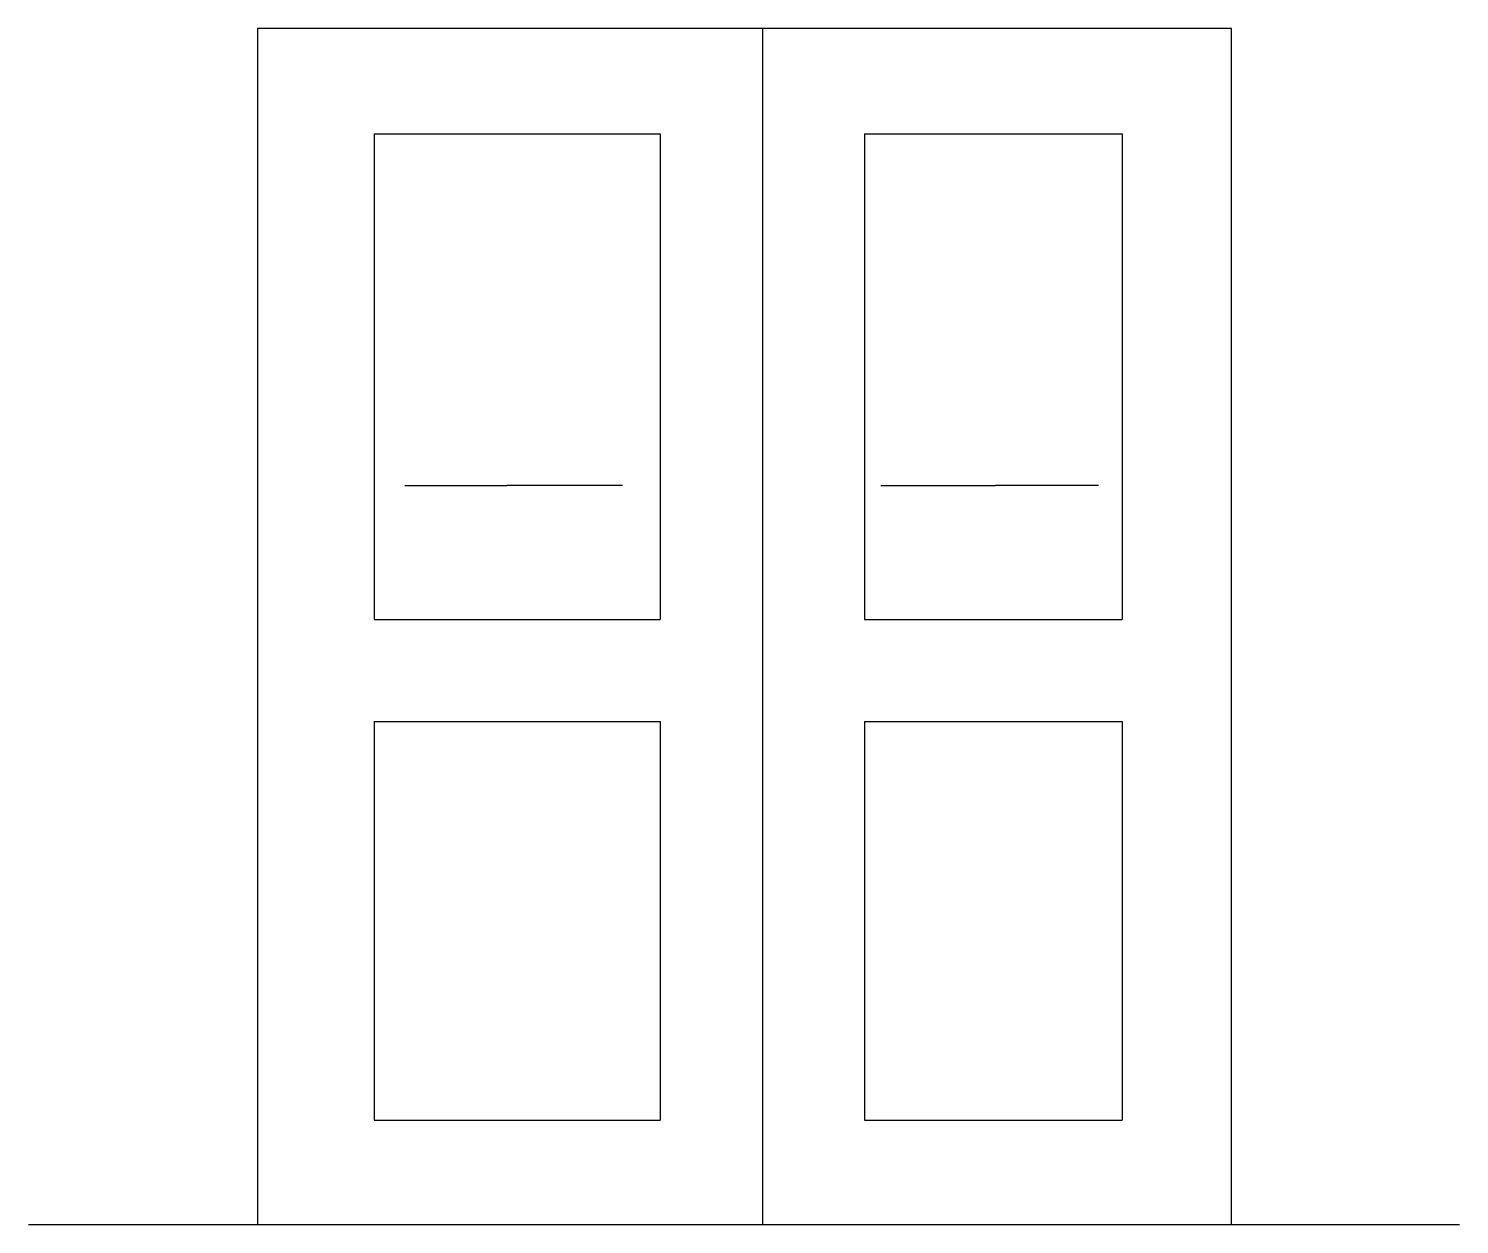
# Model space of a CAD drawing. Header units: metres. Extents: x 13407.6 to 13421.6, y 18547 to 18558.7.
import ezdxf

# ---------------------------------------------------------------- set-up
doc = ezdxf.new("R2010")
doc.units = ezdxf.units.M
doc.layers.add('PUB_DIM', color=90, linetype='Continuous')
doc.layers.add('WINDOW', color=3, linetype='Continuous')

msp = doc.modelspace()

# ---------------------------------------------------------------- linework, layer by layer
for points in [[(13419.42, 18547.01), (13419.42, 18558.71), (13409.89, 18558.71), (13409.89, 18547.01)], [(13407.65, 18547.01), (13421.65, 18547.01)]]:
    msp.add_lwpolyline(points)
at = {"layer": 'PUB_DIM'}
for p, q in [((13414.83, 18558.71), (13414.83, 18547.01)), ((13411.03, 18557.68), (13411.03, 18552.93)), ((13413.83, 18557.68), (13413.83, 18552.93)), ((13415.83, 18557.68), (13415.83, 18552.93)), ((13418.35, 18557.68), (13418.35, 18552.93)), ((13411.03, 18551.93), (13411.03, 18548.03)), ((13413.83, 18551.93), (13413.83, 18548.03)), ((13415.83, 18551.93), (13415.83, 18548.03)), ((13418.35, 18551.93), (13418.35, 18548.03))]:
    msp.add_line(p, q, dxfattribs=at)
for points in [[(13411.33, 18554.24), (13412.33, 18554.24)], [(13413.46, 18554.24), (13412.33, 18554.24)], [(13415.99, 18554.24), (13417.11, 18554.24)], [(13418.12, 18554.24), (13417.11, 18554.24)]]:
    msp.add_lwpolyline(points, dxfattribs=at)
at = {"layer": 'WINDOW'}
for p, q in [((13411.03, 18557.68), (13413.83, 18557.68)), ((13415.83, 18557.68), (13418.35, 18557.68)), ((13411.03, 18552.93), (13413.83, 18552.93)), ((13415.83, 18552.93), (13418.35, 18552.93)), ((13411.03, 18551.93), (13413.83, 18551.93)), ((13415.83, 18551.93), (13418.35, 18551.93)), ((13411.03, 18548.03), (13413.83, 18548.03)), ((13415.83, 18548.03), (13418.35, 18548.03))]:
    msp.add_line(p, q, dxfattribs=at)

doc.saveas('drawing.dxf')
